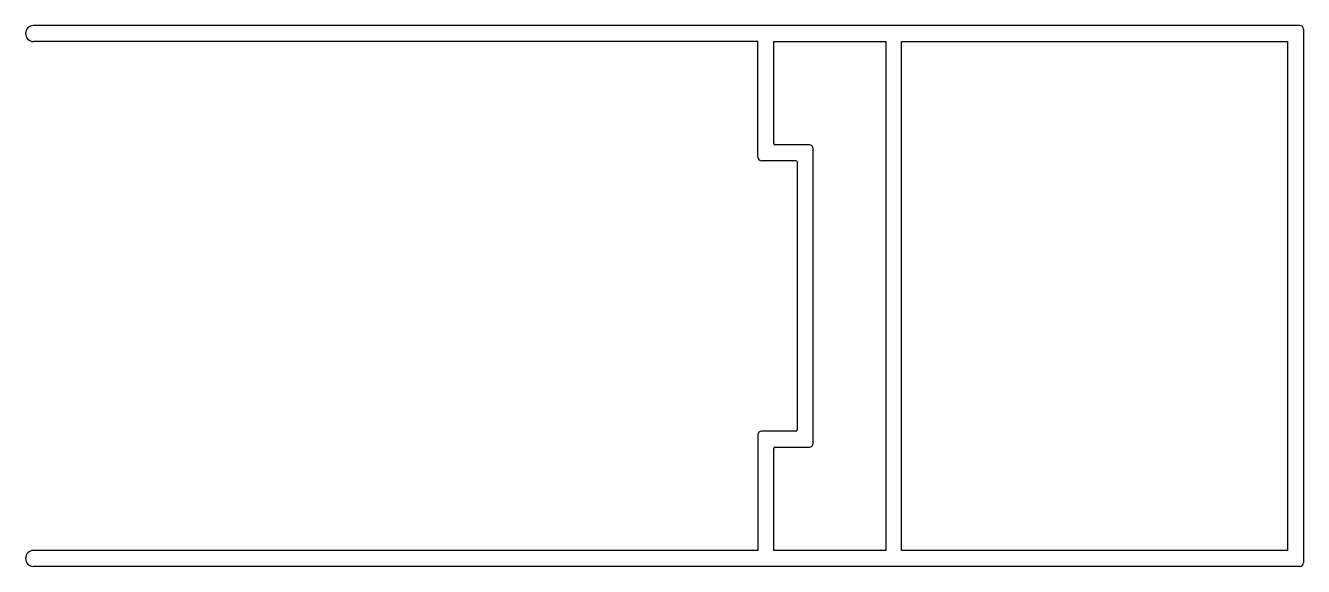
# Model space of a CAD drawing. Extents: x 2338 to 2442, y 1898 to 1942.
import ezdxf

# ---------------------------------------------------------------- set-up
doc = ezdxf.new("R2010")
doc.units = 0
doc.layers.get('0').update_dxf_attribs({"linetype": 'CONTINUOUS'})

msp = doc.modelspace()

# ---------------------------------------------------------------- linework, layer by layer
at = {"linetype": 'CONTINUOUS'}
for p, q in [((2442.16, 1941.75), (2339.11, 1941.75)), ((2442.46, 1941.45), (2442.46, 1898.05)), ((2398.06, 1940.45), (2339.11, 1940.45)), ((2398.06, 1931.05), (2398.06, 1940.45)), ((2399.36, 1940.45), (2408.46, 1940.45)), ((2399.36, 1932.15), (2399.36, 1940.45)), ((2408.46, 1940.45), (2408.46, 1899.05)), ((2409.76, 1899.05), (2409.76, 1940.45)), ((2409.76, 1940.45), (2441.16, 1940.45)), ((2441.16, 1940.45), (2441.16, 1899.05)), ((2402.26, 1932.05), (2399.46, 1932.05)), ((2402.56, 1907.75), (2402.56, 1931.75)), ((2401.16, 1930.75), (2398.36, 1930.75)), ((2401.26, 1930.65), (2401.26, 1908.85)), ((2398.06, 1908.45), (2398.06, 1899.05)), ((2401.16, 1908.75), (2398.36, 1908.75)), ((2399.46, 1907.45), (2402.26, 1907.45)), ((2399.36, 1899.05), (2399.36, 1907.35)), ((2398.06, 1899.05), (2339.11, 1899.05)), ((2408.46, 1899.05), (2399.36, 1899.05)), ((2441.16, 1899.05), (2409.76, 1899.05)), ((2442.16, 1897.75), (2339.11, 1897.75))]:
    msp.add_line(p, q, dxfattribs=at)
for centre, radius, start, end in [((2339.11, 1941.1), 0.65, 90, 270), ((2442.16, 1941.45), 0.3, 0, 90), ((2399.46, 1932.15), 0.1, 180, 270), ((2402.26, 1931.75), 0.3, 0, 90), ((2398.36, 1931.05), 0.3, 180, 270), ((2401.16, 1930.65), 0.1, 0, 90), ((2398.36, 1908.45), 0.3, 90, 180), ((2401.16, 1908.85), 0.1, 270, 0), ((2399.46, 1907.35), 0.1, 90, 180), ((2402.26, 1907.75), 0.3, 270, 360), ((2339.11, 1898.4), 0.65, 90, 270), ((2442.16, 1898.05), 0.3, 270, 360)]:
    msp.add_arc(centre, radius, start, end, dxfattribs=at)

doc.saveas('drawing.dxf')
